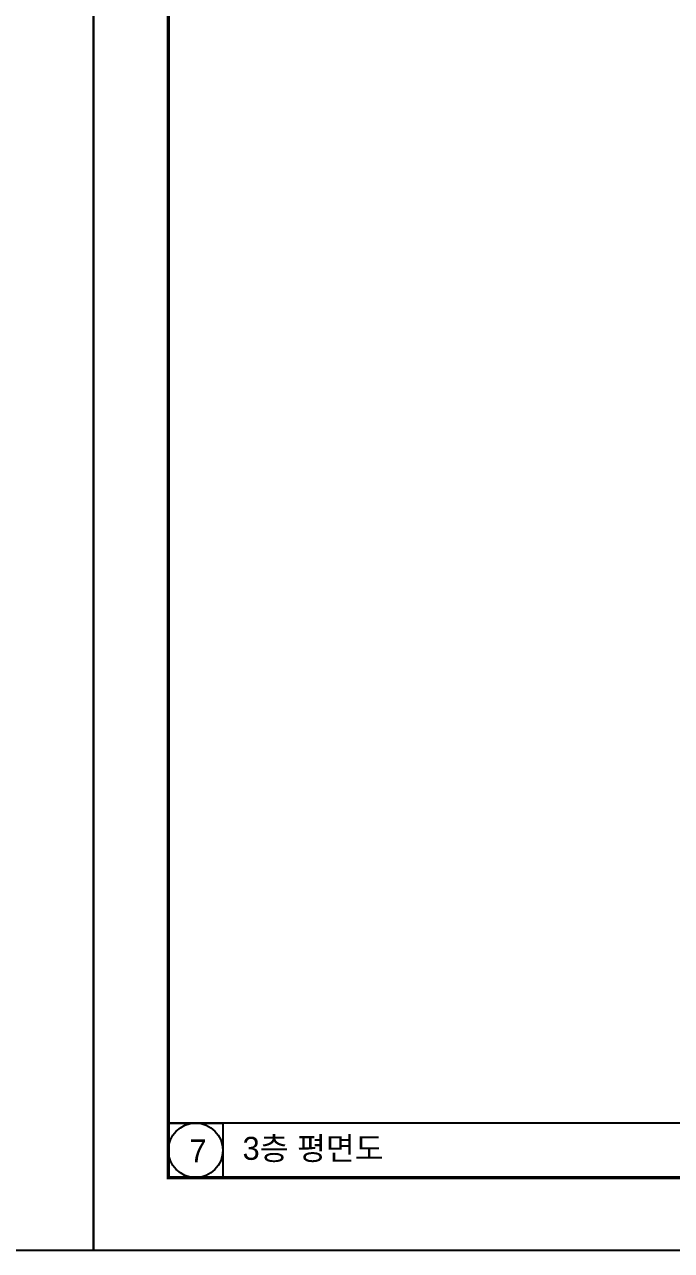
# Model space of a CAD drawing. Header units: millimetres. Extents: x -224448 to 1592092, y -164641 to 319001.
# Drawn here: x 113451 to 121048, y 146190 to 160575 of the extents above; entities that cross this region are included whole.
import ezdxf

# ---------------------------------------------------------------- set-up
doc = ezdxf.new("R2010")
doc.units = ezdxf.units.MM
doc.layers.get('Defpoints').update_dxf_attribs({"color": 35})
doc.layers.add('I_FORMAT', color=7, linetype='Continuous')
doc.styles.add('sim', font='')
doc.styles.get('sim').set_extended_font_data('Pretendard Variable Light')

msp = doc.modelspace()

# ---------------------------------------------------------------- linework, layer by layer
at = {"layer": 'Defpoints'}
for points in [[(80660, 169950.153), (114260, 169950.153), (114260, 146190.153), (80660, 146190.153)], [(114260, 169950.153), (147860, 169950.153), (147860, 146190.153), (114260, 146190.153)]]:
    msp.add_lwpolyline(points, close=True, dxfattribs=at)
at = {"layer": 'I_FORMAT'}
msp.add_line((143847.975, 147685.353), (115140, 147685.353), dxfattribs=at)
at = {"layer": 'I_FORMAT', "const_width": 40.174}
msp.add_lwpolyline([(143847.975, 147045.353), (115140, 147045.353), (115140, 169094.953), (143847.975, 169094.953)], dxfattribs=at)
at = {"layer": 'I_FORMAT'}
msp.add_lwpolyline([(115140, 147685.353), (115780, 147685.353), (115780, 147045.353), (115140, 147045.353)], close=True, dxfattribs=at)
msp.add_circle((115460, 147365.353), 320, dxfattribs=at)

# ---------------------------------------------------------------- texts
at = {"layer": 'I_FORMAT', "char_height": 270, "width": 5910.6775, "attachment_point": 5, "style": 'sim'}
for s, insert in [('\\pxql;7', (118343.012, 147358.466)), ('\\pxql;3층 평면도', (118967.099, 147374.466))]:
    msp.add_mtext(s, dxfattribs=dict(at, insert=insert))

doc.saveas('drawing.dxf')
